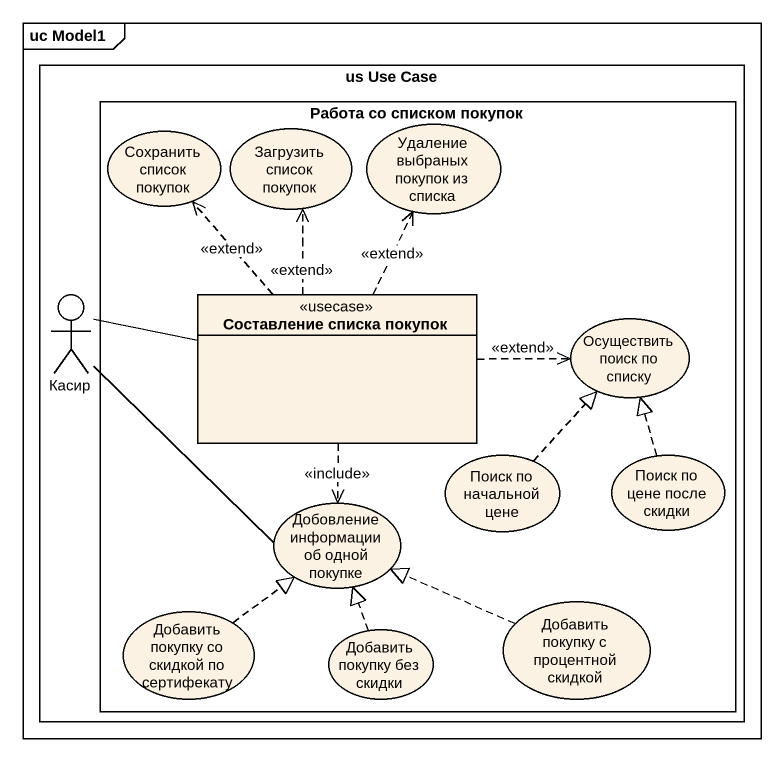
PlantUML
@startuml
mainframe uc Model1
allowmixing
hide circle
hide empty members
rectangle "us Use Case" as us_Use_Case {
  rectangle "Работа со списком покупок" as Работа_со_списком_покупок {
    usecase "Сохранить список покупок" as Сохранить_список_покупок
    usecase "Загрузить список покупок" as Загрузить_список_покупок
    usecase "Удаление выбраных покупок из списка" as Удаление_выбраных_покупок
    class "Составление списка покупок" as Составление_списка_покупок <<usecase>>
    usecase "Осуществить поиск по списку" as Осуществить_поиск_по_списку
    usecase "Поиск по начальной цене" as Поиск_по_начальной_цене
    usecase "Поиск по цене после скидки" as Поиск_по_цене_после_скидки
    usecase "Добовление информации об одной покупке" as Добовление_информации_об
    usecase "Добавить покупку со скидкой по сертифекату" as Добавить_покупку_со_скидкой
    usecase "Добавить покупку без скидки" as Добавить_покупку_без_скидки
    usecase "Добавить покупку с процентной скидкой" as Добавить_покупку_с
  }
  actor Касир
}
Касир -right- Составление_списка_покупок
Касир -- Добовление_информации_об
Составление_списка_покупок .up.> Сохранить_список_покупок : <<extend>>
Составление_списка_покупок .up.> Загрузить_список_покупок : <<extend>>
Составление_списка_покупок .up.> Удаление_выбраных_покупок : <<extend>>
Составление_списка_покупок .right.> Осуществить_поиск_по_списку : <<extend>>
Составление_списка_покупок ..> Добовление_информации_об : <<include>>
Поиск_по_начальной_цене .up.|> Осуществить_поиск_по_списку
Поиск_по_цене_после_скидки .up.|> Осуществить_поиск_по_списку
Добавить_покупку_со_скидкой .up.|> Добовление_информации_об
Добавить_покупку_без_скидки .up.|> Добовление_информации_об
Добавить_покупку_с .left.|> Добовление_информации_об
@enduml
